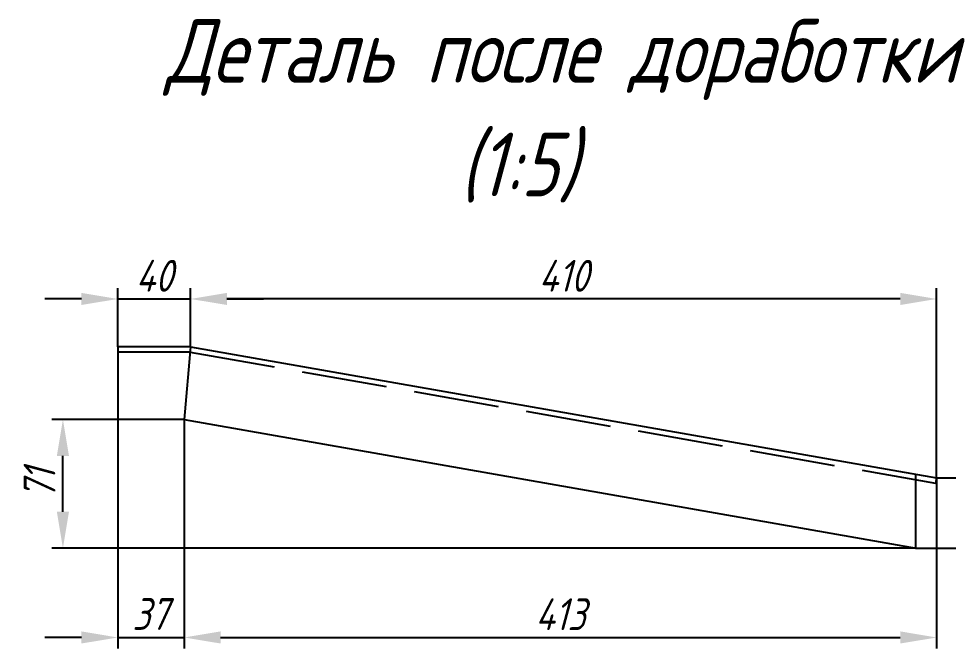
# Model space of a CAD drawing. Header units: millimetres. Extents: x -37166 to -34073, y -441 to 2979.
# Drawn here: x -34691.2 to -34589, y -47.6 to 21.6 of the extents above; entities that cross this region are included whole.
import ezdxf
from ezdxf.enums import TextEntityAlignment as Align

# ---------------------------------------------------------------- set-up
doc = ezdxf.new("R2010")
doc.units = ezdxf.units.MM
doc.header["$PDSIZE"] = -1
doc.linetypes.add('Short_dashed', pattern=[5, 3.75, -1.25])
doc.styles.get("Standard").update_dxf_attribs({"font": 'ГОСТ тип А наклонный.ttf'})
doc.styles.add('ГОСТ', font='ГОСТ тип А.ttf', dxfattribs={"oblique": 15})
doc.dimstyles.new('dim1', dxfattribs={"dimtxt": 3.5, "dimasz": 4, "dimexe": 1.2, "dimexo": 0, "dimgap": 0.8, "dimtad": 1, "dimdec": 0, "dimdsep": 46, "dimtxsty": 'Standard', "dimcen": 5, "dimadec": 0, "dimazin": 0, "dimtfac": 1, "dimtdec": 0, "dimtmove": 0, "dimatfit": 3, "dimfxl": 0, "dimtolj": 1, "dimtzin": 0, "dimarcsym": 0})

# ---------------------------------------------------------------- blocks, each defined once
blk = doc.blocks.new('*D7390')
at = {"color": 0, "lineweight": -2}
for p, q in [((-34680.33, -14.47), (-34680.33, -8.02)), ((-34672.33, -14.47), (-34672.33, -8.02)), ((-34684.33, -9.22), (-34688.33, -9.22)), ((-34680.33, -9.22), (-34672.33, -9.22)), ((-34668.33, -9.22), (-34664.33, -9.22))]:
    blk.add_line(p, q, dxfattribs=at)
at = {"color": 0}
for points in [[(-34684.33, -9.88), (-34684.33, -8.55), (-34680.33, -9.22)], [(-34668.33, -8.55), (-34668.33, -9.88), (-34672.33, -9.22)]]:
    blk.add_solid(points, dxfattribs=at)
at = {"layer": 'Defpoints', "color": 0}
for p in [(-34672.33, -9.22), (-34680.33, -14.47), (-34672.33, -14.47)]:
    blk.add_point(p, dxfattribs=at)
at = {"color": 0, "insert": (-34676.33, -6.67), "char_height": 3.5, "attachment_point": 5}
blk.add_mtext('\\A1;40', dxfattribs=at)
blk = doc.blocks.new('*D7391')
at = {"color": 0, "lineweight": -2}
for p, q in [((-34680.33, -22.47), (-34680.33, -47.61)), ((-34673.03, -22.47), (-34673.03, -47.61)), ((-34684.33, -46.41), (-34688.33, -46.41)), ((-34680.33, -46.41), (-34673.03, -46.41)), ((-34669.03, -46.41), (-34665.03, -46.41))]:
    blk.add_line(p, q, dxfattribs=at)
at = {"color": 0}
for points in [[(-34684.33, -47.07), (-34684.33, -45.74), (-34680.33, -46.41)], [(-34669.03, -45.74), (-34669.03, -47.07), (-34673.03, -46.41)]]:
    blk.add_solid(points, dxfattribs=at)
at = {"layer": 'Defpoints', "color": 0}
for p in [(-34680.33, -22.47), (-34673.03, -22.47), (-34673.03, -46.41)]:
    blk.add_point(p, dxfattribs=at)
at = {"color": 0, "insert": (-34676.76, -43.83), "char_height": 3.5, "attachment_point": 5}
blk.add_mtext('\\A1;37', dxfattribs=at)
blk = doc.blocks.new('*D7392')
at = {"color": 0, "lineweight": -2}
for p, q in [((-34673.03, -22.47), (-34687.56, -22.47)), ((-34686.36, -32.59), (-34686.36, -26.47)), ((-34592.64, -36.59), (-34687.56, -36.59))]:
    blk.add_line(p, q, dxfattribs=at)
at = {"color": 0}
for points in [[(-34685.69, -26.47), (-34687.03, -26.47), (-34686.36, -22.47)], [(-34687.03, -32.59), (-34685.69, -32.59), (-34686.36, -36.59)]]:
    blk.add_solid(points, dxfattribs=at)
at = {"layer": 'Defpoints', "color": 0}
for p in [(-34686.36, -22.47), (-34673.03, -22.47), (-34592.64, -36.59)]:
    blk.add_point(p, dxfattribs=at)
at = {"color": 0, "insert": (-34688.93, -29.53), "char_height": 3.5, "attachment_point": 5, "rotation": 90}
blk.add_mtext('\\A1;71', dxfattribs=at)
blk = doc.blocks.new('*D7393')
at = {"color": 0, "lineweight": -2}
for p, q in [((-34673.03, -22.47), (-34673.03, -47.61)), ((-34590.33, -28.87), (-34590.33, -47.61)), ((-34669.03, -46.41), (-34594.33, -46.41))]:
    blk.add_line(p, q, dxfattribs=at)
at = {"color": 0}
for points in [[(-34669.03, -45.74), (-34669.03, -47.07), (-34673.03, -46.41)], [(-34594.33, -47.07), (-34594.33, -45.74), (-34590.33, -46.41)]]:
    blk.add_solid(points, dxfattribs=at)
at = {"layer": 'Defpoints', "color": 0}
for p in [(-34673.03, -22.47), (-34590.33, -28.87), (-34590.33, -46.41)]:
    blk.add_point(p, dxfattribs=at)
at = {"color": 0, "insert": (-34631.68, -43.86), "char_height": 3.5, "attachment_point": 5}
blk.add_mtext('\\A1;413', dxfattribs=at)
blk = doc.blocks.new('*D7394')
at = {"color": 0, "lineweight": -2}
for p, q in [((-34672.33, -14.47), (-34672.33, -8.02)), ((-34590.33, -28.87), (-34590.33, -8.02)), ((-34594.33, -9.22), (-34668.33, -9.22))]:
    blk.add_line(p, q, dxfattribs=at)
at = {"color": 0}
for points in [[(-34668.33, -8.55), (-34668.33, -9.88), (-34672.33, -9.22)], [(-34594.33, -9.88), (-34594.33, -8.55), (-34590.33, -9.22)]]:
    blk.add_solid(points, dxfattribs=at)
at = {"layer": 'Defpoints', "color": 0}
for p in [(-34672.33, -9.22), (-34672.33, -14.47), (-34590.33, -28.87)]:
    blk.add_point(p, dxfattribs=at)
at = {"color": 0, "insert": (-34631.33, -6.67), "char_height": 3.5, "attachment_point": 5}
blk.add_mtext('\\A1;410', dxfattribs=at)
blk = doc.blocks.new('*D7407')
at = {"color": 0, "lineweight": -2}
for p, q in [((-34579.77, -24.87), (-34579.77, -20.87)), ((-34590.33, -28.87), (-34578.57, -28.87)), ((-34579.77, -36.59), (-34579.77, -28.87)), ((-34592.64, -36.59), (-34578.57, -36.59)), ((-34579.77, -40.59), (-34579.77, -44.59))]:
    blk.add_line(p, q, dxfattribs=at)
at = {"color": 0}
for points in [[(-34580.43, -24.87), (-34579.1, -24.87), (-34579.77, -28.87)], [(-34579.1, -40.59), (-34580.43, -40.59), (-34579.77, -36.59)]]:
    blk.add_solid(points, dxfattribs=at)
at = {"layer": 'Defpoints', "color": 0}
for p in [(-34590.33, -28.87), (-34579.77, -28.87), (-34592.64, -36.59)]:
    blk.add_point(p, dxfattribs=at)
at = {"color": 0, "insert": (-34582.32, -32.73), "char_height": 3.5, "attachment_point": 5, "rotation": 90}
blk.add_mtext('\\A1;39', dxfattribs=at)

msp = doc.modelspace()

# ---------------------------------------------------------------- linework, layer by layer
at = {"color": 1}
for p, q in [((-34672.331, -14.47), (-34680.331, -14.47)), ((-34680.331, -14.47), (-34680.331, -14.67)), ((-34680.331, -14.67), (-34680.331, -15.07)), ((-34680.331, -15.07), (-34680.331, -15.67)), ((-34672.331, -14.47), (-34590.331, -28.87)), ((-34680.331, -15.67), (-34680.331, -22.07)), ((-34680.331, -22.07), (-34680.331, -22.47)), ((-34673.028, -22.47), (-34680.331, -22.47)), ((-34673.028, -22.47), (-34592.568, -36.6)), ((-34592.637, -36.59), (-34592.637, -28.468)), ((-34590.435, -29.459), (-34590.366, -29.067)), ((-34590.366, -29.067), (-34590.331, -28.87))]:
    msp.add_line(p, q, dxfattribs=at)
at = {"color": 1, "linetype": 'Short_dashed', "ltscale": 2.5}
for q in [(-34680.331, -15.07), (-34590.446, -29.459)]:
    msp.add_line((-34672.384, -15.07), q, dxfattribs=at)
at = {"color": 7}
msp.add_line((-34672.331, -14.47), (-34673.028, -22.47), dxfattribs=at)
at = {"color": 1}
msp.add_ellipse((-34590.446, -29.053), major_axis=(-0.006, 0.407), ratio=0.2816709, start_param=3.087762, end_param=3.1860401, dxfattribs=at)

# ---------------------------------------------------------------- texts
at = {"color": 7, "insert": (-34642.811, 1.369), "char_height": 7, "attachment_point": 7, "style": 'ГОСТ', "bg_fill": 2}
msp.add_mtext('{\\A1;(1:5)}', dxfattribs=at)

# ---------------------------------------------------------------- dimensions: what is measured, and where the dimension line sits
for base, p1, p2, picture, middle in [((-34672.331, -9.218), (-34680.331, -14.47), (-34672.331, -14.47), '*D7390', (-34676.331, -9.218)), ((-34673.028, -46.407), (-34680.331, -22.47), (-34673.028, -22.47), '*D7391', (-34676.755, -46.407))]:
    dim = msp.add_linear_dim(base=base, p1=p1, p2=p2, dimstyle='dim1', override={"dimscale": 1, "dimlfac": 5, "dimsah": 1})
    dim.commit()
    dim.dimension.update_dxf_attribs({"geometry": picture, "text_midpoint": middle, "dimtype": 160})
for base, p1, p2, picture, middle in [((-34672.331, -9.218), (-34590.331, -28.87), (-34672.331, -14.47), '*D7394', (-34631.331, -6.668)), ((-34590.331, -46.407), (-34673.028, -22.47), (-34590.331, -28.87), '*D7393', (-34631.68, -43.857))]:
    dim = msp.add_linear_dim(base=base, p1=p1, p2=p2, dimstyle='dim1', override={"dimscale": 1, "dimlfac": 5, "dimtxsty": 'Standard', "dimsah": 1, "dimtolj": 1})
    dim.commit()
    dim.dimension.update_dxf_attribs({"geometry": picture, "text_midpoint": middle})
for base, p1, p2, override, picture, middle in [((-34579.766, -28.87), (-34592.637, -36.59), (-34590.331, -28.87), {"dimlfac": 5, "dimtxsty": 'Standard', "dimsah": 1, "dimtolj": 1}, '*D7407', (-34582.316, -32.73)), ((-34686.361, -22.47), (-34592.637, -36.588), (-34673.028, -22.47), {"dimscale": 1, "dimlfac": 5, "dimtxsty": 'Standard', "dimsah": 1, "dimtolj": 1}, '*D7392', (-34688.933, -29.529))]:
    dim = msp.add_linear_dim(base=base, p1=p1, p2=p2, angle=90, dimstyle='dim1', override=override)
    dim.commit()
    dim.dimension.update_dxf_attribs({"geometry": picture, "text_midpoint": middle})

# ---------------------------------------------------------------- next in the draw order: texts
at = {"color": 7, "style": 'ГОСТ', "oblique": 15}
msp.add_text('Деталь после доработки', height=7, dxfattribs=at).set_placement((-34631.509, 14.535), align=Align.CENTER)

doc.saveas('drawing.dxf')
